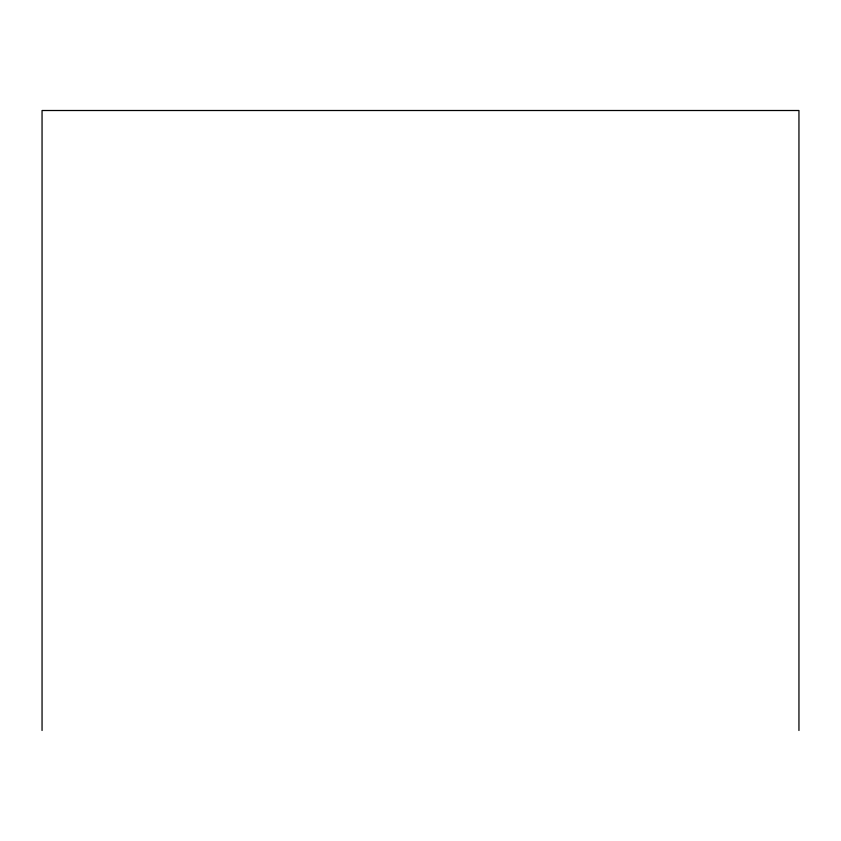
<?xml version="1.0" encoding="UTF-8"?>
<svg xmlns="http://www.w3.org/2000/svg" width="841" height="841" viewBox="0 0 841 841"><rect width="100%" height="100%" fill="white"/><g stroke="black" fill="none" stroke-linecap="round" stroke-linejoin="round"><path stroke-width="1.26" d="M798.95 730.493L798.95 110.507L42.05 110.507L42.05 730.493"/></g></svg>
